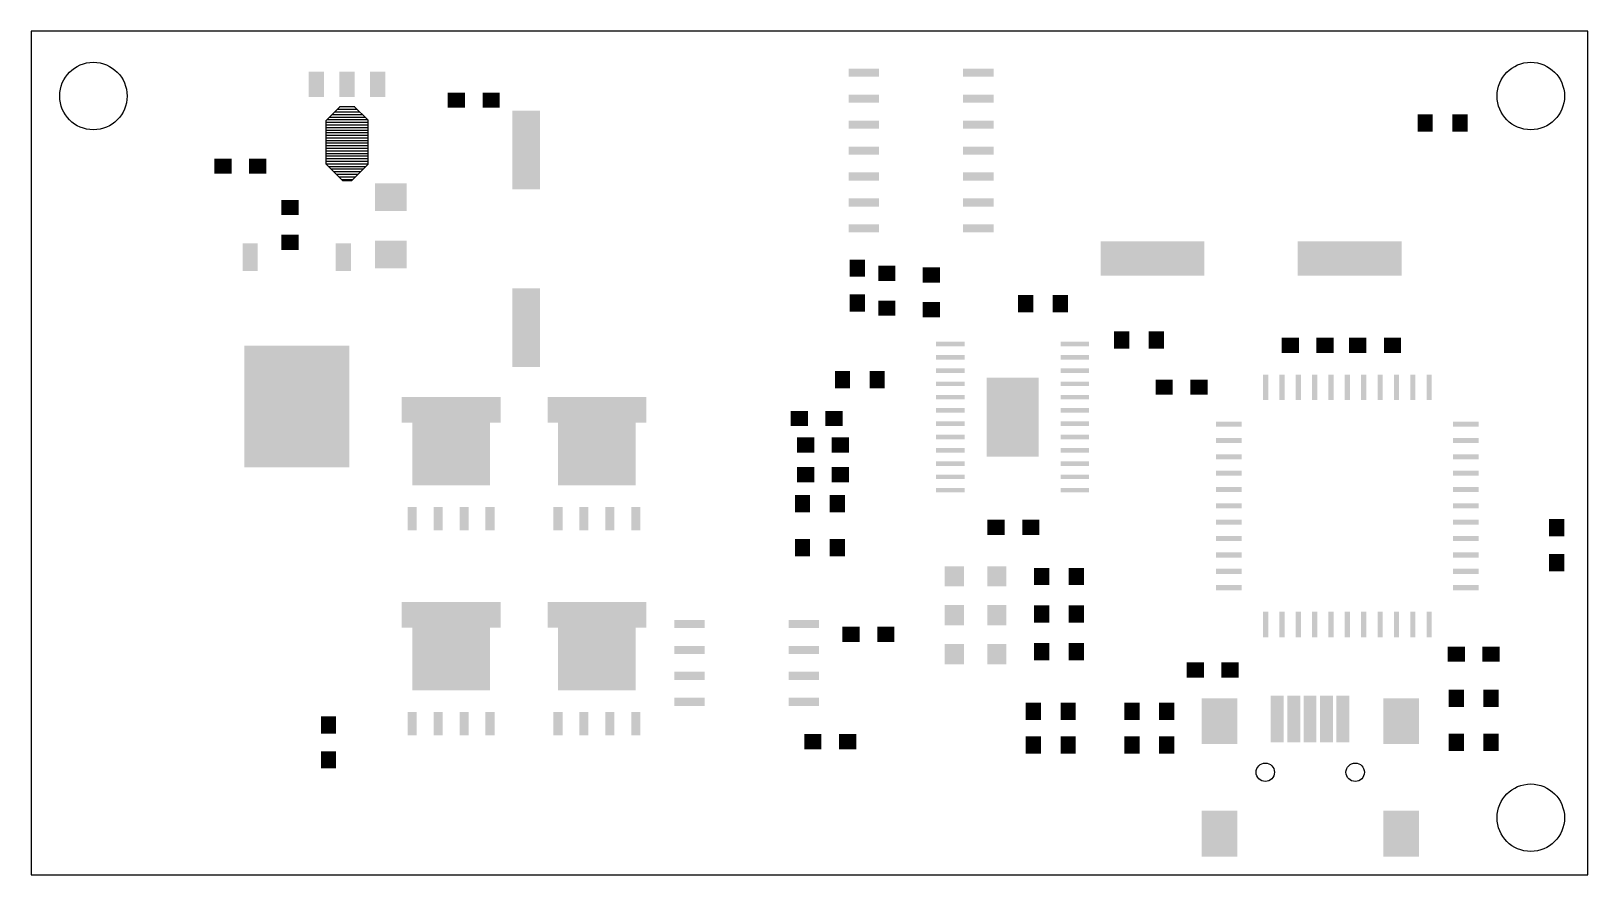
# Model space of a CAD drawing. Extents: x 0 to 3, y 0 to 1.62.
import ezdxf

# ---------------------------------------------------------------- set-up
doc = ezdxf.new("R2010")
doc.units = 0
doc.layers.add('20', color=178, linetype='CONTINUOUS')
doc.layers.add('31', color=251, linetype='CONTINUOUS')

# ---------------------------------------------------------------- blocks, each defined once
blk = doc.blocks.new('RECT')
blk.add_solid([(-0.5, -0.5), (0.5, -0.5), (-0.5, 0.5), (0.5, 0.5)])

msp = doc.modelspace()

# ---------------------------------------------------------------- linework, layer by layer
at = {"layer": '20'}
for p, q in [((3, 1.625), (0, 1.625)), ((0, 1.625), (0, 0)), ((3, 0), (3, 1.625)), ((0, 0), (3, 0))]:
    msp.add_line(p, q, dxfattribs=at)
for centre, radius in [((0.12, 1.5), 0.065), ((2.89, 1.5), 0.065), ((2.378386, 0.197638), 0.017717), ((2.551614, 0.197638), 0.017717), ((2.89, 0.11), 0.065)]:
    msp.add_circle(centre, radius, dxfattribs=at)
at = {"layer": '31'}
for p, q in [((0.568563, 1.452937), (0.595563, 1.479937)), ((0.628563, 1.473937), (0.589563, 1.473937)), ((0.623563, 1.478937), (0.594563, 1.478937)), ((0.595563, 1.479937), (0.622563, 1.479937)), ((0.622563, 1.479937), (0.648563, 1.453937)), ((0.568563, 1.368937), (0.568563, 1.452937)), ((0.648563, 1.448937), (0.568563, 1.448937)), ((0.648563, 1.443937), (0.568563, 1.443937)), ((0.648563, 1.453937), (0.569563, 1.453937)), ((0.643563, 1.458937), (0.574563, 1.458937)), ((0.638563, 1.463937), (0.579563, 1.463937)), ((0.633563, 1.468937), (0.584563, 1.468937)), ((0.648563, 1.453937), (0.648563, 1.367937)), ((0.648563, 1.438937), (0.568563, 1.438937)), ((0.648563, 1.433937), (0.568563, 1.433937)), ((0.648563, 1.428937), (0.568563, 1.428937)), ((0.648563, 1.423937), (0.568563, 1.423937)), ((0.648563, 1.418937), (0.568563, 1.418937)), ((0.648563, 1.413937), (0.568563, 1.413937)), ((0.648563, 1.408937), (0.568563, 1.408937)), ((0.648563, 1.403937), (0.568563, 1.403937)), ((0.648563, 1.398937), (0.568563, 1.398937)), ((0.648563, 1.393937), (0.568563, 1.393937)), ((0.648563, 1.388937), (0.568563, 1.388937)), ((0.648563, 1.383937), (0.568563, 1.383937)), ((0.648563, 1.378937), (0.568563, 1.378937)), ((0.648563, 1.373937), (0.568563, 1.373937)), ((0.600563, 1.336937), (0.568563, 1.368937)), ((0.648563, 1.368937), (0.568563, 1.368937)), ((0.644563, 1.363937), (0.573563, 1.363937)), ((0.639563, 1.358937), (0.578563, 1.358937)), ((0.634563, 1.353937), (0.583563, 1.353937)), ((0.648563, 1.367937), (0.617563, 1.336937)), ((0.629563, 1.348937), (0.588563, 1.348937)), ((0.624563, 1.343937), (0.593563, 1.343937)), ((0.619563, 1.338937), (0.598563, 1.338937)), ((0.617563, 1.336937), (0.600563, 1.336937))]:
    msp.add_line(p, q, dxfattribs=at)

# ---------------------------------------------------------------- block references
for p, xscale, yscale, rotation in [((0.549508, 1.52248), 0.049055, 0.02937, 270), ((0.608563, 1.52248), 0.049055, 0.02937, 270), ((0.667618, 1.52248), 0.049055, 0.02937, 270), ((1.604764, 1.545), 0.058898, 0.015591, 180), ((1.825236, 1.545), 0.058898, 0.015591, 180), ((1.604764, 1.495), 0.058898, 0.015591, 180), ((1.825236, 1.495), 0.058898, 0.015591, 180), ((0.954, 1.39626), 0.151417, 0.052992, 270), ((1.604764, 1.445), 0.058898, 0.015591, 180), ((1.825236, 1.445), 0.058898, 0.015591, 180), ((1.604764, 1.395), 0.058898, 0.015591, 180), ((1.825236, 1.395), 0.058898, 0.015591, 180), ((1.604764, 1.345), 0.058898, 0.015591, 180), ((1.825236, 1.345), 0.058898, 0.015591, 180), ((0.693, 1.305118), 0.052992, 0.060866, 270), ((0.498669, 1.285354), 0.02937, 0.033307, 270), ((1.604764, 1.295), 0.058898, 0.015591, 180), ((1.825236, 1.295), 0.058898, 0.015591, 180), ((0.498669, 1.218425), 0.02937, 0.033307, 270), ((1.604764, 1.245), 0.058898, 0.015591, 180), ((1.825236, 1.245), 0.058898, 0.015591, 180), ((0.422087, 1.189646), 0.02937, 0.052992, 180), ((0.601614, 1.189646), 0.02937, 0.052992, 180), ((0.693, 1.194882), 0.052992, 0.060866, 270), ((2.161, 1.187), 0.2, 0.066, 180), ((2.541, 1.187), 0.2, 0.066, 180), ((1.592, 1.168465), 0.033307, 0.02937, 270), ((1.649, 1.158465), 0.02937, 0.033307, 90), ((1.735, 1.155465), 0.02937, 0.033307, 270), ((0.954, 1.05374), 0.151417, 0.052992, 270), ((1.592, 1.101535), 0.033307, 0.02937, 270), ((1.649, 1.091535), 0.02937, 0.033307, 90), ((1.735, 1.088535), 0.02937, 0.033307, 270), ((2.556535, 1.02), 0.033307, 0.02937, 180), ((2.623465, 1.02), 0.033307, 0.02937, 180), ((0.51185, 0.902244), 0.202598, 0.234094, 180), ((1.563535, 0.954), 0.02937, 0.033307, 180), ((1.630465, 0.954), 0.02937, 0.033307, 180), ((2.379055, 0.938976), 0.009843, 0.049055, 180), ((2.410551, 0.938976), 0.009843, 0.049055, 180), ((2.442047, 0.938976), 0.009843, 0.049055, 180), ((2.473544, 0.938976), 0.009843, 0.049055, 180), ((2.50504, 0.938976), 0.009843, 0.049055, 180), ((2.536536, 0.938976), 0.009843, 0.049055, 180), ((2.568032, 0.938976), 0.009843, 0.049055, 180), ((2.599528, 0.938976), 0.009843, 0.049055, 180), ((2.631024, 0.938976), 0.009843, 0.049055, 180), ((2.66252, 0.938976), 0.009843, 0.049055, 180), ((2.694016, 0.938976), 0.009843, 0.049055, 180), ((2.308189, 0.86811), 0.049055, 0.009843, 180), ((2.764882, 0.86811), 0.049055, 0.009843, 180), ((1.492535, 0.828), 0.033307, 0.02937, 180), ((1.559465, 0.828), 0.033307, 0.02937, 180), ((2.308189, 0.836614), 0.049055, 0.009843, 180), ((2.764882, 0.836614), 0.049055, 0.009843, 180), ((2.308189, 0.805118), 0.049055, 0.009843, 180), ((2.764882, 0.805118), 0.049055, 0.009843, 180), ((1.492535, 0.771), 0.033307, 0.02937, 180), ((1.559465, 0.771), 0.033307, 0.02937, 180), ((2.308189, 0.773622), 0.049055, 0.009843, 180), ((2.764882, 0.773622), 0.049055, 0.009843, 180), ((1.486535, 0.715), 0.02937, 0.033307, 180), ((1.553465, 0.715), 0.02937, 0.033307, 180), ((2.308189, 0.742126), 0.049055, 0.009843, 180), ((2.764882, 0.742126), 0.049055, 0.009843, 180), ((2.308189, 0.71063), 0.049055, 0.009843, 180), ((2.764882, 0.71063), 0.049055, 0.009843, 180), ((2.308189, 0.679134), 0.049055, 0.009843, 180), ((2.764882, 0.679134), 0.049055, 0.009843, 180), ((2.94, 0.668465), 0.033307, 0.02937, 270), ((1.486535, 0.63), 0.02937, 0.033307, 180), ((1.553465, 0.63), 0.02937, 0.033307, 180), ((2.308189, 0.647638), 0.049055, 0.009843, 180), ((2.764882, 0.647638), 0.049055, 0.009843, 180), ((2.308189, 0.616142), 0.049055, 0.009843, 180), ((2.764882, 0.616142), 0.049055, 0.009843, 180), ((2.94, 0.601535), 0.033307, 0.02937, 270), ((1.779, 0.575), 0.037, 0.039, 180), ((1.861, 0.575), 0.037, 0.039, 180), ((2.308189, 0.584646), 0.049055, 0.009843, 180), ((2.764882, 0.584646), 0.049055, 0.009843, 180), ((2.308189, 0.55315), 0.049055, 0.009843, 180), ((2.764882, 0.55315), 0.049055, 0.009843, 180), ((1.779, 0.5), 0.037, 0.039, 180), ((1.861, 0.5), 0.037, 0.039, 180), ((1.947441, 0.502244), 0.02937, 0.033307, 180), ((2.01437, 0.502244), 0.02937, 0.033307, 180), ((2.379055, 0.482283), 0.009843, 0.049055, 180), ((2.410551, 0.482283), 0.009843, 0.049055, 180), ((2.442047, 0.482283), 0.009843, 0.049055, 180), ((2.473544, 0.482283), 0.009843, 0.049055, 180), ((2.50504, 0.482283), 0.009843, 0.049055, 180), ((2.536536, 0.482283), 0.009843, 0.049055, 180), ((2.568032, 0.482283), 0.009843, 0.049055, 180), ((2.599528, 0.482283), 0.009843, 0.049055, 180), ((2.631024, 0.482283), 0.009843, 0.049055, 180), ((2.66252, 0.482283), 0.009843, 0.049055, 180), ((2.694016, 0.482283), 0.009843, 0.049055, 180), ((1.779, 0.425), 0.037, 0.039, 180), ((1.861, 0.425), 0.037, 0.039, 180), ((1.947441, 0.429882), 0.02937, 0.033307, 180), ((2.01437, 0.429882), 0.02937, 0.033307, 180), ((1.931535, 0.315), 0.02937, 0.033307, 180), ((1.998465, 0.315), 0.02937, 0.033307, 180), ((0.573, 0.288465), 0.033307, 0.02937, 270), ((1.931535, 0.25), 0.02937, 0.033307, 180), ((1.998465, 0.25), 0.02937, 0.033307, 180), ((0.573, 0.221535), 0.033307, 0.02937, 270)]:
    msp.add_blockref('RECT', p, dxfattribs=dict(at, xscale=xscale, yscale=yscale, rotation=rotation))
for p, xscale, yscale in [((0.819646, 1.492126), 0.033307, 0.02937), ((0.886575, 1.492126), 0.033307, 0.02937), ((2.686535, 1.448), 0.02937, 0.033307), ((2.753465, 1.448), 0.02937, 0.033307), ((0.369756, 1.36489), 0.033307, 0.02937), ((0.436685, 1.36489), 0.033307, 0.02937), ((1.916535, 1.1), 0.02937, 0.033307), ((1.983465, 1.1), 0.02937, 0.033307), ((1.77126, 1.022441), 0.054961, 0.008858), ((2.011417, 1.022441), 0.054961, 0.008858), ((2.101535, 1.03), 0.02937, 0.033307), ((2.168465, 1.03), 0.02937, 0.033307), ((2.426535, 1.02), 0.033307, 0.02937), ((2.493465, 1.02), 0.033307, 0.02937), ((1.77126, 0.99685), 0.054961, 0.008858), ((2.011417, 0.99685), 0.054961, 0.008858), ((1.77126, 0.97126), 0.054961, 0.008858), ((2.011417, 0.97126), 0.054961, 0.008858), ((1.77126, 0.945669), 0.054961, 0.008858), ((1.891339, 0.881693), 0.1, 0.152), ((2.011417, 0.945669), 0.054961, 0.008858), ((2.183465, 0.939331), 0.033307, 0.02937), ((2.250394, 0.939331), 0.033307, 0.02937), ((0.809567, 0.895709), 0.190472, 0.049291), ((1.090472, 0.895709), 0.190472, 0.049291), ((1.77126, 0.920079), 0.054961, 0.008858), ((2.011417, 0.920079), 0.054961, 0.008858), ((0.809331, 0.811024), 0.15, 0.122047), ((1.090236, 0.811024), 0.15, 0.122047), ((1.480535, 0.879), 0.033307, 0.02937), ((1.547465, 0.879), 0.033307, 0.02937), ((1.77126, 0.894488), 0.054961, 0.008858), ((1.77126, 0.868898), 0.054961, 0.008858), ((2.011417, 0.894488), 0.054961, 0.008858), ((2.011417, 0.868898), 0.054961, 0.008858), ((1.77126, 0.843307), 0.054961, 0.008858), ((2.011417, 0.843307), 0.054961, 0.008858), ((1.77126, 0.817717), 0.054961, 0.008858), ((2.011417, 0.817717), 0.054961, 0.008858), ((1.77126, 0.792126), 0.054961, 0.008858), ((2.011417, 0.792126), 0.054961, 0.008858), ((1.77126, 0.766535), 0.054961, 0.008858), ((2.011417, 0.766535), 0.054961, 0.008858), ((1.77126, 0.740945), 0.054961, 0.008858), ((2.011417, 0.740945), 0.054961, 0.008858), ((0.734331, 0.686024), 0.017559, 0.045118), ((0.784331, 0.686024), 0.017559, 0.045118), ((0.834331, 0.686024), 0.017559, 0.045118), ((0.884331, 0.686024), 0.017559, 0.045118), ((1.015236, 0.686024), 0.017559, 0.045118), ((1.065236, 0.686024), 0.017559, 0.045118), ((1.115236, 0.686024), 0.017559, 0.045118), ((1.165236, 0.686024), 0.017559, 0.045118), ((1.859606, 0.669173), 0.033307, 0.02937), ((1.926535, 0.669173), 0.033307, 0.02937), ((1.947441, 0.574606), 0.02937, 0.033307), ((2.01437, 0.574606), 0.02937, 0.033307), ((0.809567, 0.500827), 0.190472, 0.049291), ((1.090472, 0.500827), 0.190472, 0.049291), ((1.268701, 0.483268), 0.058898, 0.015591), ((1.489173, 0.483268), 0.058898, 0.015591), ((0.809331, 0.416142), 0.15, 0.122047), ((1.090236, 0.416142), 0.15, 0.122047), ((1.580197, 0.463386), 0.033307, 0.02937), ((1.647126, 0.463386), 0.033307, 0.02937), ((1.268701, 0.433268), 0.058898, 0.015591), ((1.489173, 0.433268), 0.058898, 0.015591), ((2.746535, 0.425), 0.033307, 0.02937), ((2.813465, 0.425), 0.033307, 0.02937), ((1.268701, 0.383268), 0.058898, 0.015591), ((1.489173, 0.383268), 0.058898, 0.015591), ((2.243465, 0.394764), 0.033307, 0.02937), ((2.310394, 0.394764), 0.033307, 0.02937), ((1.268701, 0.333268), 0.058898, 0.015591), ((1.489173, 0.333268), 0.058898, 0.015591), ((2.121535, 0.315), 0.02937, 0.033307), ((2.188465, 0.315), 0.02937, 0.033307), ((2.289803, 0.296063), 0.06874, 0.088425), ((2.4015, 0.3), 0.025, 0.09), ((2.4335, 0.3), 0.025, 0.09), ((2.4645, 0.3), 0.025, 0.09), ((2.4965, 0.3), 0.025, 0.09), ((2.5275, 0.3), 0.025, 0.09), ((2.640197, 0.296063), 0.06874, 0.088425), ((2.746535, 0.34), 0.02937, 0.033307), ((2.813465, 0.34), 0.02937, 0.033307), ((0.734331, 0.291142), 0.017559, 0.045118), ((0.784331, 0.291142), 0.017559, 0.045118), ((0.834331, 0.291142), 0.017559, 0.045118), ((0.884331, 0.291142), 0.017559, 0.045118), ((1.015236, 0.291142), 0.017559, 0.045118), ((1.065236, 0.291142), 0.017559, 0.045118), ((1.115236, 0.291142), 0.017559, 0.045118), ((1.165236, 0.291142), 0.017559, 0.045118), ((1.506417, 0.256614), 0.033307, 0.02937), ((1.573346, 0.256614), 0.033307, 0.02937), ((2.746535, 0.255), 0.02937, 0.033307), ((2.813465, 0.255), 0.02937, 0.033307), ((2.121535, 0.25), 0.02937, 0.033307), ((2.188465, 0.25), 0.02937, 0.033307), ((2.289803, 0.079528), 0.06874, 0.088425), ((2.640197, 0.079528), 0.06874, 0.088425)]:
    msp.add_blockref('RECT', p, dxfattribs=dict(at, xscale=xscale, yscale=yscale))

doc.saveas('drawing.dxf')
